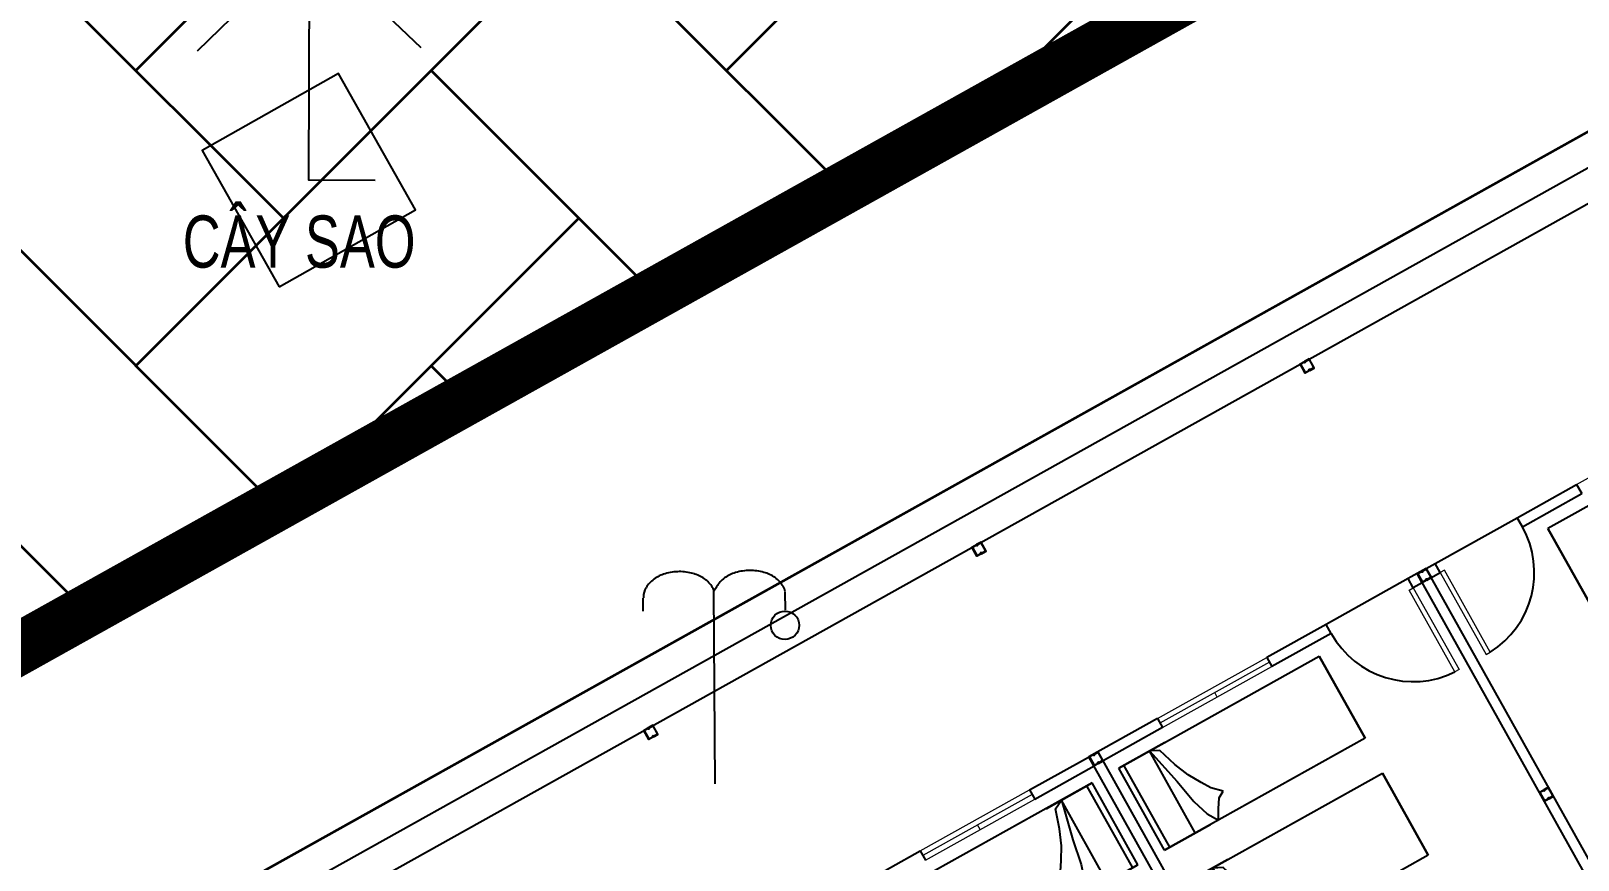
# Model space of a CAD drawing. Header units: millimetres. Extents: x 476643 to 477419, y 1110674 to 1111494.
# Drawn here: x 477047.17 to 477061.99, y 1111106.09 to 1111114.04 of the extents above; entities that cross this region are included whole.
import ezdxf

# ---------------------------------------------------------------- set-up
doc = ezdxf.new("R2010")
doc.units = ezdxf.units.MM
doc.header["$LTSCALE"] = 0.001
doc.header["$MEASUREMENT"] = 0
for name, color, linetype in [('2-WC', 3, 'Continuous'), ('H-Congtrinh', 40, 'Continuous'), ('HT_thuc vat', 3, 'Continuous'), ('KT', 8, 'Continuous'), ('Layer2', 2, 'Continuous'), ('NETCAT', 4, 'Continuous'), ('TUONG', 7, 'Continuous')]:
    doc.layers.add(name, color=color, linetype=linetype)
for name, color, linetype, lineweight in [('D-CONGTRINH', 7, 'Continuous', 15), ('HT_Text', 7, 'Continuous', 15), ('THAY', 7, 'Continuous', 13)]:
    doc.layers.add(name, color=color, linetype=linetype, lineweight=lineweight)
doc.styles.add('DIM', font='VAVON.TTF')

# ---------------------------------------------------------------- blocks, each defined once
blk = doc.blocks.new('LKIM')
at = {"linetype": 'Continuous'}
for p, q in [((-0.158, 0.8812), (-0.0028, 1.0338)), ((-0.0028, 1.0338), (0.1525, 0.887)), ((-0.2253, 0.6111), (-0.0028, 0.8299)), ((-0.0028, 0.8299), (0.2198, 0.6194)), ((-0.288, 0.3293), (-0.0029, 0.6096)), ((-0.0029, 0.6096), (0.2825, 0.3398))]:
    blk.add_line(p, q, dxfattribs=at)
blk.add_lwpolyline([(0.1667, 0), (-0.0029, 0), (-0.0029, 1.0317)], dxfattribs=at)
blk = doc.blocks.new('qua')
at = {"linetype": 'Continuous'}
for p, q in [((-0.25, 1.965), (-0.25, 1.83)), ((0.5, 2.04), (0.53, 2.085)), ((0.5, 0), (0.5, 2.04)), ((1.25, 2.025), (1.25, 1.83))]:
    blk.add_line(p, q, dxfattribs=at)
for centre, major_axis, start_param, end_param in [((0.038, 1.926), (0.208, 0.208), 1.399257, 1.82479), ((0.097, 1.843), (0.28, 0.28), 1.069396, 1.399257), ((0.135, 1.711), (-0.377, 0.377), -0.785398, -0.501401), ((0.135, 1.711), (0.377, 0.377), 0.501401, 0.785398), ((0.174, 1.843), (0.28, 0.28), 0.171539, 0.501401), ((0.232, 1.926), (0.208, 0.208), 6.029192, 6.454725), ((0.783, 1.934), (-0.208, 0.208), -0.171539, 0.253994), ((0.841, 1.851), (-0.28, 0.28), -0.501401, -0.171539), ((0.88, 1.719), (-0.377, 0.377), -0.785398, -0.501401), ((0.88, 1.719), (0.377, 0.377), 0.501401, 0.785398), ((0.918, 1.851), (0.28, 0.28), 0.171539, 0.501401), ((0.977, 1.934), (-0.208, 0.208), 4.458395, 4.883928), ((-0.052, 1.979), (0.135, 0.135), 1.82479, 2.356194), ((-0.052, 1.979), (0.135, 0.135), 2.356194, 2.402962), ((0.322, 1.979), (0.135, 0.135), 5.812856, 6.029192), ((1.066, 1.987), (-0.135, 0.135), 4.132783, 4.458395)]:
    blk.add_ellipse(centre, major_axis=major_axis, ratio=1, start_param=start_param, end_param=end_param, dxfattribs=at)
at = {"color": 1, "linetype": 'Continuous'}
blk.add_ellipse((1.248, 1.671), major_axis=(-0.106, 0.106), ratio=1, start_param=3.926991, end_param=10.210176, dxfattribs=at)
blk = doc.blocks.new('fff')
blk.add_lwpolyline([(477049.55, 1111111.584), (477050.857, 1111112.321), (477050.12, 1111113.628), (477048.813, 1111112.891)], close=True)
at = {"layer": 'HT_thuc vat', "extrusion": (0.002734, 0.014211, 0.999895), "xscale": 3.750000000158847, "yscale": 3.749999999601811, "zscale": 3.749999999994009, "rotation": 359.7981124263856}
blk.add_blockref('LKIM', (477048.062, 1110981.866, 17094.419), dxfattribs=at)
at = {"layer": 'HT_thuc vat', "xscale": 0.9075000000170361, "yscale": 0.9074999999720603, "zscale": 0.9075000000000002, "rotation": 0.3482707179959293}
blk.add_blockref('qua', (477053.272, 1111106.818), dxfattribs=at)
at = {"layer": 'HT_Text', "color": 9, "style": 'DIM', "width": 0.75}
blk.add_text('CAÂY SAO', height=0.5, dxfattribs=at).set_placement((477048.628, 1111111.768))
blk = doc.blocks.new('bed4')
at = {"color": 41}
for p, q in [((0, 1631), (0, 731)), ((2200, 1631), (0, 1631)), ((0, 1631), (506, 1631)), ((57, 1631), (57, 731)), ((338, 1631), (338, 731)), ((525, 1527), (591, 1631)), ((591, 1631), (643, 1537)), ((2200, 731), (2200, 1631)), ((473, 1360), (525, 1527)), ((643, 1537), (702, 1450)), ((428, 1116), (473, 1360)), ((765, 1412), (678, 1325)), ((702, 1450), (765, 1412)), ((622, 1235), (550, 1113)), ((678, 1325), (622, 1235)), ((338, 731), (428, 1116)), ((550, 1113), (487, 963)), ((487, 963), (428, 776)), ((428, 776), (338, 731)), ((0, 731), (2200, 731)), ((506, 731), (0, 731))]:
    blk.add_line(p, q, dxfattribs=at)
at = {"color": 41, "ltscale": 5}
blk.add_line((2200, 1631), (2200, 731), dxfattribs=at)
blk = doc.blocks.new('M')
at = {"layer": 'KT', "ltscale": 5}
for points in [[(-122165.876, 340972.347), (-122165.88, 340972.347), (-122165.88, 340972.355), (-122165.922, 340972.355), (-122165.922, 340972.263), (-122165.88, 340972.263), (-122165.88, 340972.271), (-122165.876, 340972.271), (-122165.876, 340972.259), (-122165.926, 340972.259), (-122165.926, 340972.359), (-122165.876, 340972.359)], [(-122165.876, 340972.359), (-122165.826, 340972.359), (-122165.826, 340972.259), (-122165.876, 340972.259), (-122165.876, 340972.271), (-122165.872, 340972.271), (-122165.872, 340972.263), (-122165.83, 340972.263), (-122165.83, 340972.355), (-122165.872, 340972.355), (-122165.872, 340972.347), (-122165.876, 340972.347)], [(-122165.876, 340969.947), (-122165.88, 340969.947), (-122165.88, 340969.955), (-122165.922, 340969.955), (-122165.922, 340969.863), (-122165.88, 340969.863), (-122165.88, 340969.871), (-122165.876, 340969.871), (-122165.876, 340969.859), (-122165.926, 340969.859), (-122165.926, 340969.959), (-122165.876, 340969.959)], [(-122165.876, 340969.959), (-122165.826, 340969.959), (-122165.826, 340969.859), (-122165.876, 340969.859), (-122165.876, 340969.871), (-122165.872, 340969.871), (-122165.872, 340969.863), (-122165.83, 340969.863), (-122165.83, 340969.955), (-122165.872, 340969.955), (-122165.872, 340969.947), (-122165.876, 340969.947)], [(-122162.276, 340969.959), (-122162.326, 340969.959), (-122162.326, 340969.859), (-122162.276, 340969.859), (-122162.276, 340969.871), (-122162.28, 340969.871), (-122162.28, 340969.863), (-122162.322, 340969.863), (-122162.322, 340969.955), (-122162.28, 340969.955), (-122162.28, 340969.947), (-122162.276, 340969.947)], [(-122162.276, 340969.947), (-122162.272, 340969.947), (-122162.272, 340969.955), (-122162.23, 340969.955), (-122162.23, 340969.863), (-122162.272, 340969.863), (-122162.272, 340969.871), (-122162.276, 340969.871), (-122162.276, 340969.859), (-122162.226, 340969.859), (-122162.226, 340969.959), (-122162.276, 340969.959)], [(-122165.876, 340967.647), (-122165.88, 340967.647), (-122165.88, 340967.655), (-122165.922, 340967.655), (-122165.922, 340967.563), (-122165.88, 340967.563), (-122165.88, 340967.571), (-122165.876, 340967.571), (-122165.876, 340967.559), (-122165.926, 340967.559), (-122165.926, 340967.659), (-122165.876, 340967.659)], [(-122165.876, 340967.659), (-122165.926, 340967.659), (-122165.926, 340967.559), (-122165.876, 340967.559), (-122165.876, 340967.571), (-122165.88, 340967.571), (-122165.88, 340967.563), (-122165.922, 340967.563), (-122165.922, 340967.655), (-122165.88, 340967.655), (-122165.88, 340967.647), (-122165.876, 340967.647)], [(-122165.876, 340967.659), (-122165.826, 340967.659), (-122165.826, 340967.559), (-122165.876, 340967.559), (-122165.876, 340967.571), (-122165.872, 340967.571), (-122165.872, 340967.563), (-122165.83, 340967.563), (-122165.83, 340967.655), (-122165.872, 340967.655), (-122165.872, 340967.647), (-122165.876, 340967.647)], [(-122165.876, 340967.647), (-122165.872, 340967.647), (-122165.872, 340967.655), (-122165.83, 340967.655), (-122165.83, 340967.563), (-122165.872, 340967.563), (-122165.872, 340967.571), (-122165.876, 340967.571), (-122165.876, 340967.559), (-122165.826, 340967.559), (-122165.826, 340967.659), (-122165.876, 340967.659)], [(-122162.276, 340967.659), (-122162.326, 340967.659), (-122162.326, 340967.559), (-122162.276, 340967.559), (-122162.276, 340967.571), (-122162.28, 340967.571), (-122162.28, 340967.563), (-122162.322, 340967.563), (-122162.322, 340967.655), (-122162.28, 340967.655), (-122162.28, 340967.647), (-122162.276, 340967.647)], [(-122162.276, 340967.647), (-122162.272, 340967.647), (-122162.272, 340967.655), (-122162.23, 340967.655), (-122162.23, 340967.563), (-122162.272, 340967.563), (-122162.272, 340967.571), (-122162.276, 340967.571), (-122162.276, 340967.559), (-122162.226, 340967.559), (-122162.226, 340967.659), (-122162.276, 340967.659)], [(-122158.676, 340967.647), (-122158.68, 340967.647), (-122158.68, 340967.655), (-122158.722, 340967.655), (-122158.722, 340967.563), (-122158.68, 340967.563), (-122158.68, 340967.571), (-122158.676, 340967.571), (-122158.676, 340967.559), (-122158.726, 340967.559), (-122158.726, 340967.659), (-122158.676, 340967.659)], [(-122158.676, 340967.659), (-122158.726, 340967.659), (-122158.726, 340967.559), (-122158.676, 340967.559), (-122158.676, 340967.571), (-122158.68, 340967.571), (-122158.68, 340967.563), (-122158.722, 340967.563), (-122158.722, 340967.655), (-122158.68, 340967.655), (-122158.68, 340967.647), (-122158.676, 340967.647)], [(-122158.676, 340967.659), (-122158.626, 340967.659), (-122158.626, 340967.559), (-122158.676, 340967.559), (-122158.676, 340967.571), (-122158.672, 340967.571), (-122158.672, 340967.563), (-122158.63, 340967.563), (-122158.63, 340967.655), (-122158.672, 340967.655), (-122158.672, 340967.647), (-122158.676, 340967.647)], [(-122158.676, 340967.647), (-122158.672, 340967.647), (-122158.672, 340967.655), (-122158.63, 340967.655), (-122158.63, 340967.563), (-122158.672, 340967.563), (-122158.672, 340967.571), (-122158.676, 340967.571), (-122158.676, 340967.559), (-122158.626, 340967.559), (-122158.626, 340967.659), (-122158.676, 340967.659)]]:
    blk.add_hatch(color=5, dxfattribs=at).paths.add_polyline_path(points)
at = {"layer": '2-WC', "linetype": 'ByBlock', "ltscale": 5}
for centre, start, end in [((-122166.024, 340969.959), 92.8624, 180), ((-122165.727, 340969.959), 0, 87.1376)]:
    blk.add_arc(centre, 0.9, start, end, dxfattribs=at)
at = {"layer": 'KT', "color": 5, "ltscale": 5}
for points in [[(-122165.876, 340972.271), (-122165.88, 340972.271), (-122165.88, 340972.263), (-122165.922, 340972.263), (-122165.922, 340972.355), (-122165.88, 340972.355), (-122165.88, 340972.347), (-122165.876, 340972.347), (-122165.876, 340972.359), (-122165.926, 340972.359), (-122165.926, 340972.259), (-122165.876, 340972.259)], [(-122165.876, 340972.271), (-122165.872, 340972.271), (-122165.872, 340972.263), (-122165.83, 340972.263), (-122165.83, 340972.355), (-122165.872, 340972.355), (-122165.872, 340972.347), (-122165.876, 340972.347), (-122165.876, 340972.359), (-122165.826, 340972.359), (-122165.826, 340972.259), (-122165.876, 340972.259)], [(-122165.876, 340969.871), (-122165.88, 340969.871), (-122165.88, 340969.863), (-122165.922, 340969.863), (-122165.922, 340969.955), (-122165.88, 340969.955), (-122165.88, 340969.947), (-122165.876, 340969.947), (-122165.876, 340969.959), (-122165.926, 340969.959), (-122165.926, 340969.859), (-122165.876, 340969.859)], [(-122165.876, 340969.871), (-122165.872, 340969.871), (-122165.872, 340969.863), (-122165.83, 340969.863), (-122165.83, 340969.955), (-122165.872, 340969.955), (-122165.872, 340969.947), (-122165.876, 340969.947), (-122165.876, 340969.959), (-122165.826, 340969.959), (-122165.826, 340969.859), (-122165.876, 340969.859)], [(-122162.276, 340969.871), (-122162.28, 340969.871), (-122162.28, 340969.863), (-122162.322, 340969.863), (-122162.322, 340969.955), (-122162.28, 340969.955), (-122162.28, 340969.947), (-122162.276, 340969.947), (-122162.276, 340969.959), (-122162.326, 340969.959), (-122162.326, 340969.859), (-122162.276, 340969.859)], [(-122162.276, 340969.871), (-122162.272, 340969.871), (-122162.272, 340969.863), (-122162.23, 340969.863), (-122162.23, 340969.955), (-122162.272, 340969.955), (-122162.272, 340969.947), (-122162.276, 340969.947), (-122162.276, 340969.959), (-122162.226, 340969.959), (-122162.226, 340969.859), (-122162.276, 340969.859)], [(-122165.876, 340967.571), (-122165.88, 340967.571), (-122165.88, 340967.563), (-122165.922, 340967.563), (-122165.922, 340967.655), (-122165.88, 340967.655), (-122165.88, 340967.647), (-122165.876, 340967.647), (-122165.876, 340967.659), (-122165.926, 340967.659), (-122165.926, 340967.559), (-122165.876, 340967.559)], [(-122165.876, 340967.571), (-122165.88, 340967.571), (-122165.88, 340967.563), (-122165.922, 340967.563), (-122165.922, 340967.655), (-122165.88, 340967.655), (-122165.88, 340967.647), (-122165.876, 340967.647), (-122165.876, 340967.659), (-122165.926, 340967.659), (-122165.926, 340967.559), (-122165.876, 340967.559)], [(-122165.876, 340967.571), (-122165.872, 340967.571), (-122165.872, 340967.563), (-122165.83, 340967.563), (-122165.83, 340967.655), (-122165.872, 340967.655), (-122165.872, 340967.647), (-122165.876, 340967.647), (-122165.876, 340967.659), (-122165.826, 340967.659), (-122165.826, 340967.559), (-122165.876, 340967.559)], [(-122165.876, 340967.571), (-122165.872, 340967.571), (-122165.872, 340967.563), (-122165.83, 340967.563), (-122165.83, 340967.655), (-122165.872, 340967.655), (-122165.872, 340967.647), (-122165.876, 340967.647), (-122165.876, 340967.659), (-122165.826, 340967.659), (-122165.826, 340967.559), (-122165.876, 340967.559)], [(-122162.276, 340967.571), (-122162.28, 340967.571), (-122162.28, 340967.563), (-122162.322, 340967.563), (-122162.322, 340967.655), (-122162.28, 340967.655), (-122162.28, 340967.647), (-122162.276, 340967.647), (-122162.276, 340967.659), (-122162.326, 340967.659), (-122162.326, 340967.559), (-122162.276, 340967.559)], [(-122162.276, 340967.571), (-122162.272, 340967.571), (-122162.272, 340967.563), (-122162.23, 340967.563), (-122162.23, 340967.655), (-122162.272, 340967.655), (-122162.272, 340967.647), (-122162.276, 340967.647), (-122162.276, 340967.659), (-122162.226, 340967.659), (-122162.226, 340967.559), (-122162.276, 340967.559)], [(-122158.676, 340967.571), (-122158.68, 340967.571), (-122158.68, 340967.563), (-122158.722, 340967.563), (-122158.722, 340967.655), (-122158.68, 340967.655), (-122158.68, 340967.647), (-122158.676, 340967.647), (-122158.676, 340967.659), (-122158.726, 340967.659), (-122158.726, 340967.559), (-122158.676, 340967.559)], [(-122158.676, 340967.571), (-122158.68, 340967.571), (-122158.68, 340967.563), (-122158.722, 340967.563), (-122158.722, 340967.655), (-122158.68, 340967.655), (-122158.68, 340967.647), (-122158.676, 340967.647), (-122158.676, 340967.659), (-122158.726, 340967.659), (-122158.726, 340967.559), (-122158.676, 340967.559)], [(-122158.676, 340967.571), (-122158.672, 340967.571), (-122158.672, 340967.563), (-122158.63, 340967.563), (-122158.63, 340967.655), (-122158.672, 340967.655), (-122158.672, 340967.647), (-122158.676, 340967.647), (-122158.676, 340967.659), (-122158.626, 340967.659), (-122158.626, 340967.559), (-122158.676, 340967.559)], [(-122158.676, 340967.571), (-122158.672, 340967.571), (-122158.672, 340967.563), (-122158.63, 340967.563), (-122158.63, 340967.655), (-122158.672, 340967.655), (-122158.672, 340967.647), (-122158.676, 340967.647), (-122158.676, 340967.659), (-122158.626, 340967.659), (-122158.626, 340967.559), (-122158.676, 340967.559)]]:
    blk.add_lwpolyline(points, close=True, dxfattribs=at)
at = {"layer": 'Layer2', "linetype": 'Continuous'}
for p, q in [((-122166.024, 340969.859), (-122166.924, 340969.859)), ((-122165.727, 340969.859), (-122164.827, 340969.859))]:
    blk.add_line(p, q, dxfattribs=at)
at = {"layer": 'THAY', "linetype": 'Continuous'}
for p, q in [((-122167.575, 340969.859), (-122168.775, 340969.859)), ((-122162.977, 340969.959), (-122164.177, 340969.959)), ((-122164.177, 340969.909), (-122162.977, 340969.909)), ((-122162.977, 340969.859), (-122164.177, 340969.859)), ((-122163.577, 340969.959), (-122163.577, 340969.909)), ((-122160.375, 340969.959), (-122161.575, 340969.959)), ((-122161.575, 340969.909), (-122160.375, 340969.909)), ((-122160.375, 340969.859), (-122161.575, 340969.859)), ((-122160.975, 340969.959), (-122160.975, 340969.909))]:
    blk.add_line(p, q, dxfattribs=at)
for points in [[(-122166.024, 340969.959), (-122166.024, 340970.858), (-122166.069, 340970.858), (-122166.069, 340969.959)], [(-122165.727, 340969.959), (-122165.727, 340970.858), (-122165.682, 340970.858), (-122165.682, 340969.959)]]:
    blk.add_lwpolyline(points, close=True, dxfattribs=at)
at = {"layer": 'TUONG', "linetype": 'ByBlock', "ltscale": 5}
for p, q in [((-122165.826, 340977.059), (-122165.826, 340969.859)), ((-122162.226, 340977.059), (-122162.226, 340969.859)), ((-122165.926, 340976.959), (-122165.926, 340969.859)), ((-122162.326, 340976.959), (-122162.326, 340969.859)), ((-122166.924, 340969.959), (-122167.575, 340969.959)), ((-122167.575, 340969.859), (-122167.575, 340969.959)), ((-122166.924, 340969.859), (-122167.575, 340969.859)), ((-122166.924, 340969.959), (-122166.924, 340969.859)), ((-122165.926, 340969.959), (-122166.024, 340969.959)), ((-122166.024, 340969.959), (-122166.024, 340969.859)), ((-122165.826, 340969.859), (-122166.024, 340969.859)), ((-122165.926, 340969.859), (-122165.727, 340969.859)), ((-122165.826, 340969.959), (-122165.727, 340969.959)), ((-122165.727, 340969.959), (-122165.727, 340969.859)), ((-122164.827, 340969.959), (-122164.177, 340969.959)), ((-122164.827, 340969.959), (-122164.827, 340969.859)), ((-122164.827, 340969.859), (-122164.177, 340969.859)), ((-122164.177, 340969.859), (-122164.177, 340969.959)), ((-122162.977, 340969.959), (-122162.326, 340969.959)), ((-122162.977, 340969.859), (-122162.977, 340969.959)), ((-122162.977, 340969.859), (-122162.226, 340969.859)), ((-122161.575, 340969.859), (-122162.326, 340969.859)), ((-122161.575, 340969.959), (-122162.226, 340969.959)), ((-122161.575, 340969.859), (-122161.575, 340969.959)), ((-122160.375, 340969.859), (-122160.375, 340969.959)), ((-122159.724, 340969.859), (-122160.375, 340969.859))]:
    blk.add_line(p, q, dxfattribs=at)
for points in [[(-122150.826, 340969.959), (-122150.826, 340966.959), (-122202.526, 340966.959), (-122202.526, 340969.959)], [(-122151.126, 340969.959), (-122151.126, 340967.259), (-122202.226, 340967.259), (-122202.226, 340969.959)], [(-122151.426, 340969.959), (-122151.426, 340967.559), (-122201.926, 340967.559), (-122201.926, 340969.959)]]:
    blk.add_lwpolyline(points, dxfattribs=at)
at = {"yscale": 0.0009999999892897904, "zscale": 0.001}
for p, xscale in [((-122162.402, 340970.636), -0.0009999999892897904), ((-122169.33, 340969.362), 0.0009999999892897904), ((-122162.421, 340969.362), -0.0009999999892897904), ((-122162.13, 340969.362), 0.0009999999892897904)]:
    blk.add_blockref('bed4', p, dxfattribs=dict(at, xscale=xscale))

msp = doc.modelspace()

# ---------------------------------------------------------------- hatches: boundary and pattern name
at = {"layer": 'H-Congtrinh', "lineweight": 35}
h = msp.add_hatch(dxfattribs=at)
h.set_pattern_fill('AR-HBONE', color=256, scale=0.5, style=0)
edge = h.paths.add_edge_path()
edge.add_line((477016.998, 1111074.146), (477012.923, 1111071.882))
edge.add_line((477012.923, 1111071.882), (477006.465, 1111083.507))
edge.add_line((477006.465, 1111083.507), (477006.702, 1111088.562))
edge.add_line((477006.702, 1111088.562), (477014.317, 1111096.81))
edge.add_line((477014.317, 1111096.81), (477137.383, 1111165.642))
edge.add_line((477137.383, 1111165.642), (477145.501, 1111166.68))
edge.add_line((477145.501, 1111166.68), (477153.917, 1111150.615))
edge.add_line((477153.917, 1111150.615), (477141.662, 1111143.771))
edge.add_line((477141.662, 1111143.771), (477139.068, 1111149.324))
edge.add_line((477139.068, 1111149.324), (477137.195, 1111152.73))
edge.add_line((477137.195, 1111152.73), (477130.42, 1111154.674))
edge.add_line((477130.42, 1111154.674), (477013.85, 1111089.569))
edge.add_line((477013.85, 1111089.569), (477011.992, 1111082.805))
edge.add_line((477011.992, 1111082.805), (477017.007, 1111074.151))

# ---------------------------------------------------------------- linework, layer by layer
at = {"layer": 'D-CONGTRINH', "lineweight": 35, "const_width": 0.5}
msp.add_lwpolyline([(477016.998, 1111074.146), (477012.923, 1111071.882), (477006.465, 1111083.507), (477006.702, 1111088.562), (477014.317, 1111096.81), (477137.383, 1111165.642), (477145.501, 1111166.68), (477153.917, 1111150.615), (477141.662, 1111143.771), (477139.068, 1111149.324), (477137.195, 1111152.73), (477130.42, 1111154.674), (477013.85, 1111089.569), (477011.992, 1111082.805), (477017.007, 1111074.151)], dxfattribs=at)
at = {"layer": 'D-CONGTRINH', "lineweight": 35}
for points in [[(477050.23, 1111091.451), (477042.381, 1111105.504), (477091.71, 1111133.054), (477099.555, 1111118.994)], [(477051.386, 1111095.533), (477046.463, 1111104.347), (477090.553, 1111128.971), (477095.474, 1111120.151)]]:
    msp.add_lwpolyline(points, close=True, dxfattribs=at)

# ---------------------------------------------------------------- block references
at = {"lineweight": 35}
msp.add_blockref('fff', (0, 0), dxfattribs=at)
at = {"layer": 'NETCAT', "rotation": 209.1834563103735}
msp.add_blockref('M', (204142.508, 1349227.989), dxfattribs=at)

doc.saveas('drawing.dxf')
